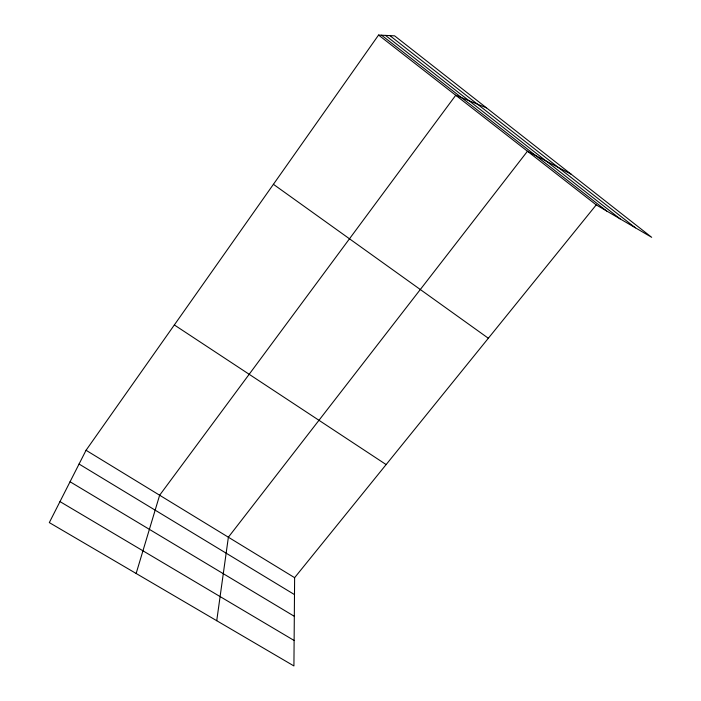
<?xml version="1.0" encoding="UTF-8"?>
<svg xmlns="http://www.w3.org/2000/svg" width="701" height="701" viewBox="0 0 701 701"><rect width="100%" height="100%" fill="white"/><g stroke="black" fill="none" stroke-linecap="round" stroke-linejoin="round"><path stroke-width="1.05" d="M596.227 204.902L294.622 577.677L293.921 665.95L49.315 522.596L86.048 450.279L378.566 35.05L394.602 35.847L651.685 237.324L596.227 204.902L378.566 35.05M216.732 620.709L228.377 537.211L527.459 151.232L571.14 174.198M136.143 573.479L159.635 495.23L455.738 95.266L486.476 107.849M59.979 501.592L294.122 640.486M70.056 481.753L294.315 616.302M79.064 464.036L294.49 594.597M86.048 450.279L294.622 577.677M174.339 324.957L386.137 464.57M273.416 184.31L488.343 338.25M385.454 35.392L620.201 218.922M381.554 35.199L606.68 211.01M389.861 35.611L635.448 227.825"/></g></svg>
